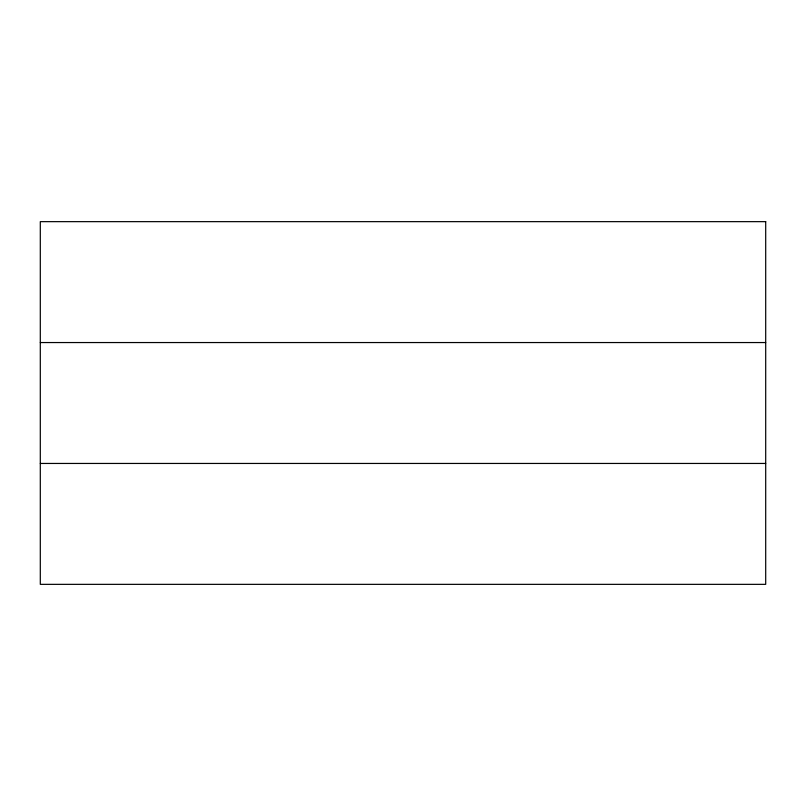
<?xml version="1.0" encoding="UTF-8"?>
<svg xmlns="http://www.w3.org/2000/svg" width="806" height="806" viewBox="0 0 806 806"><rect width="100%" height="100%" fill="white"/><g stroke="black" fill="none" stroke-linecap="round" stroke-linejoin="round"><path stroke-width="1.21" d="M40.3 342.55L765.7 342.55M40.3 463.45L765.7 463.45M765.7 221.65L40.3 221.65L40.3 584.35L765.7 584.35L765.7 221.65"/></g></svg>
